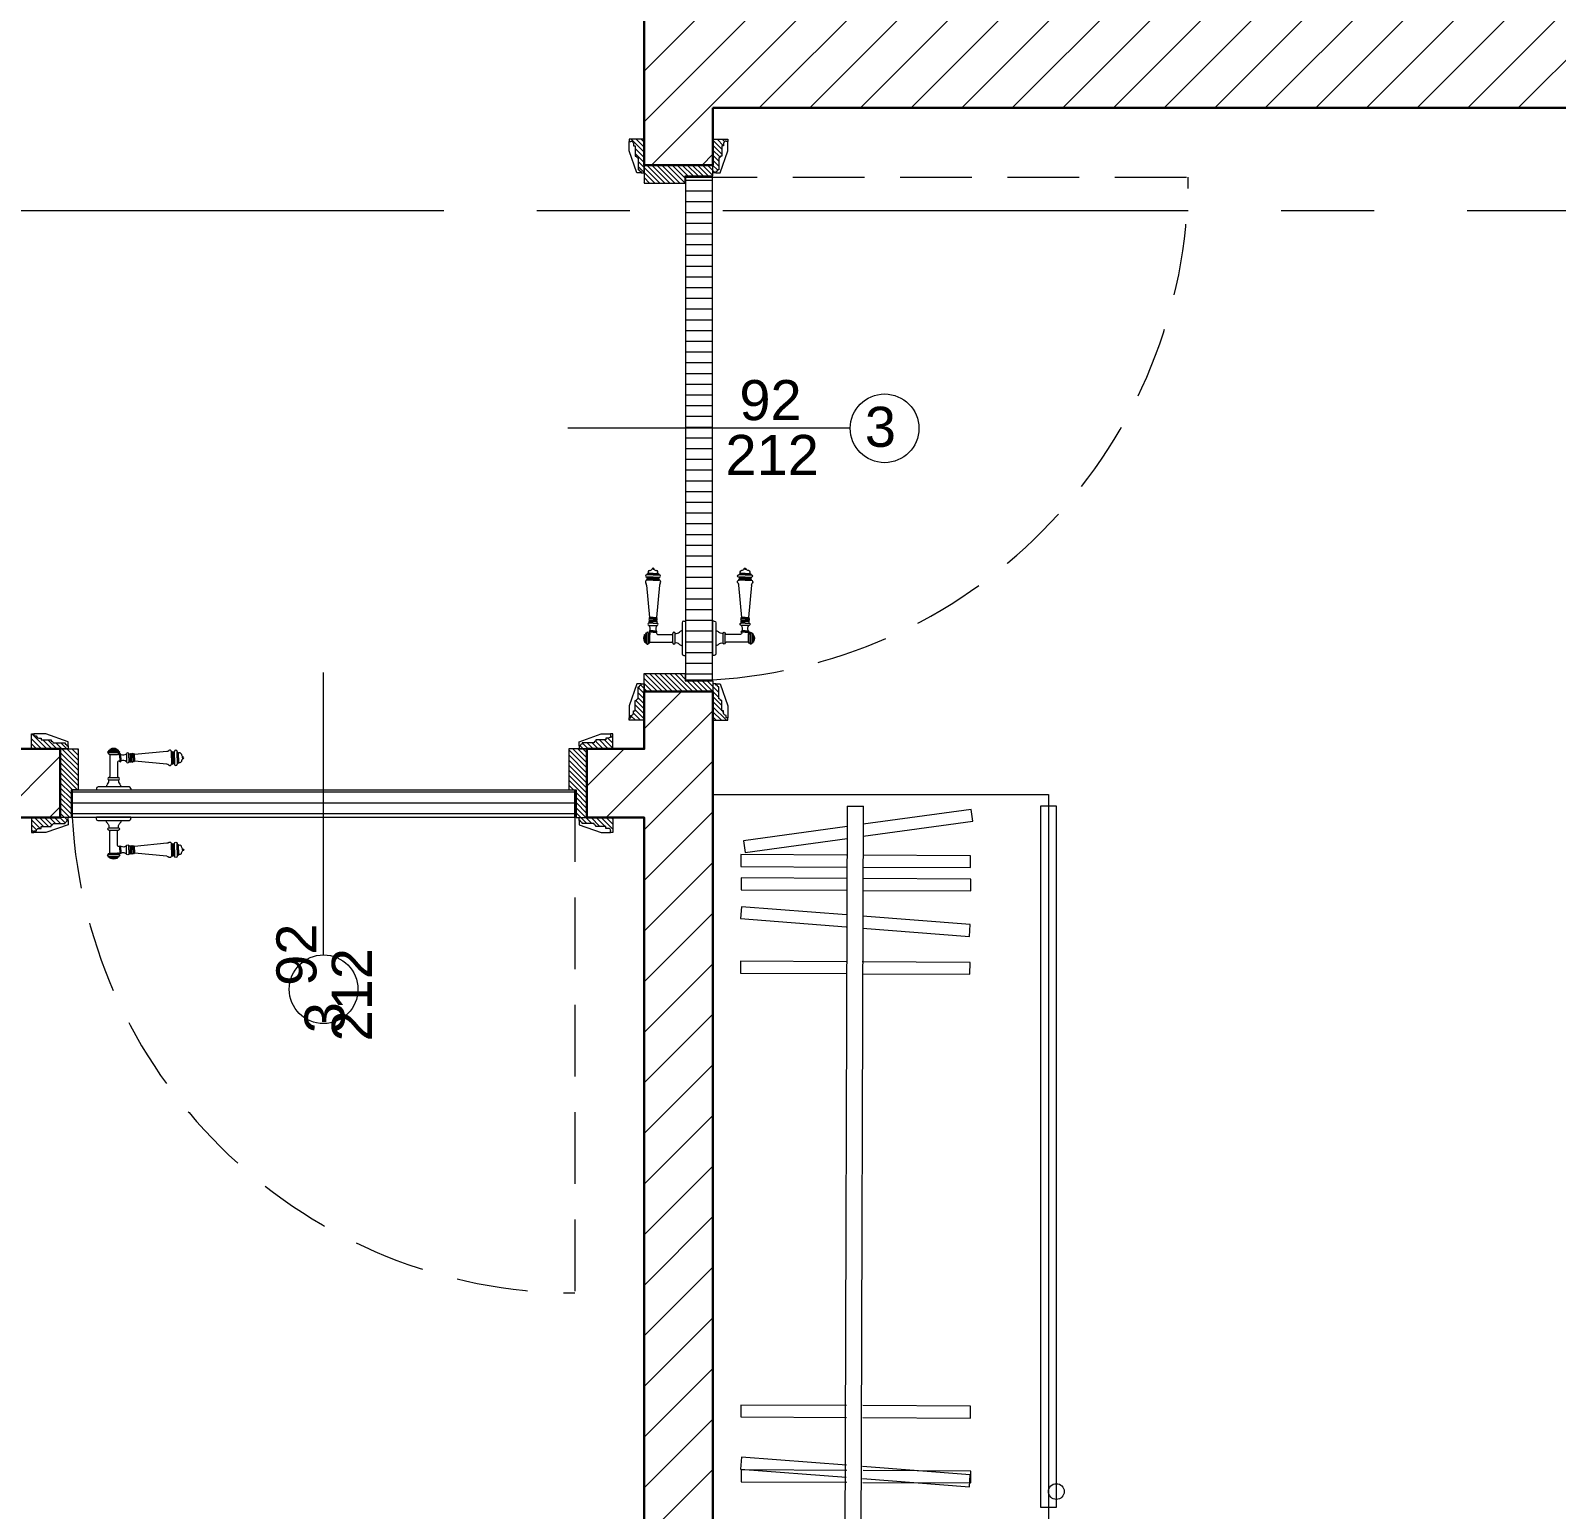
# Model space of a CAD drawing. Header units: centimetres. Extents: x 111832 to 117233, y -55119 to -48329.
# Drawn here: x 115387.2 to 115653.7, y -53049.2 to -52790.9 of the extents above; entities that cross this region are included whole.
import ezdxf

# ---------------------------------------------------------------- set-up
doc = ezdxf.new("R2010")
doc.units = ezdxf.units.CM
doc.header["$LTSCALE"] = 50
doc.header["$MEASUREMENT"] = 0
doc.linetypes.add('AXES', pattern=[2, 1.25, -0.25, 0.25, -0.25])
doc.linetypes.add('CACHE', pattern=[0.375, 0.25, -0.125])
doc.layers.get('0').update_dxf_attribs({"color": 8})
doc.layers.add('AXES', color=10, linetype='AXES')
for name, color, linetype, lineweight in [('door', 44, 'Continuous', 5), ('MACONNERIE COUPE', 7, 'Continuous', 30), ('MACONNERIE HACHURE', 253, 'Continuous', 13), ('mobilimi', 8, 'Continuous', 9)]:
    doc.layers.add(name, color=color, linetype=linetype, lineweight=lineweight)
doc.styles.add('GENERATED_STYLE_1', font='arial.ttf')
pattern_1 = [(180, (99656.4027, -48798.885), (-2e-15, -1.875), [])]
pattern_2 = [(315, (55608.9703, 144709.8301), (0.4419417382, 0.4419417382), [])]
pattern_3 = [(315, (55608.9703, 144709.8301), (0.4419417382, 0.4419417382), [])]

# ---------------------------------------------------------------- blocks, each defined once
blk = doc.blocks.new('A$C7560ca7f')
at = {"layer": 'AXES', "lineweight": 5, "ltscale": 1.3}
blk.add_line((3195, -1960), (-1985, -1960), dxfattribs=at)
blk = doc.blocks.new('door900')
at = {"color": 0}
for p, q in [((-9.3, 67.7), (9.3, 67.7)), ((9.3, 65.2), (-9.3, 65.2)), ((-6.8, 71.5), (-6.8, 70.2)), ((-5.5, 71.5), (-6.8, 71.5)), ((-6.8, 70.2), (6.8, 70.2)), ((-6.8, 62.7), (-6.8, 24)), ((-6.8, 62.7), (6.8, 62.7)), ((-5.5, 71.5), (5.5, 71.5)), ((5.5, 71.5), (6.8, 71.5)), ((6.8, 71.5), (6.8, 70.2)), ((8.7, 62.7), (6.8, 62.7)), ((10.5, 56.8), (10.5, 62.5)), ((10.5, 56.8), (10.5, 51.1)), ((12.7, 56.8), (12.7, 62.5)), ((12.7, 56.8), (12.7, 51.1)), ((22.5, 63.8), (22.5, 49.8)), ((26.5, 56.8), (26.5, 63.8)), ((26.5, 63.8), (29.1, 63.8)), ((26.5, 63.8), (29.1, 63.8)), ((26.5, 56.8), (26.5, 49.8)), ((29.1, 63.8), (29.1, 62.8)), ((29.1, 62.8), (29.1, 56.8)), ((29.1, 50.8), (29.1, 56.8)), ((31.1, 62.8), (31.1, 56.8)), ((31.1, 50.8), (31.1, 56.8)), ((34.1, 56.8), (34.1, 62.8)), ((34.1, 62.8), (34.1, 56.8)), ((34.1, 50.8), (34.1, 56.8)), ((34.1, 56.8), (34.1, 50.8)), ((92.8, 68.1), (36.2, 62.8)), ((36.2, 56.8), (36.2, 62.8)), ((36.2, 56.8), (36.2, 50.8)), ((101.2, 67.3), (103.2, 68)), ((101.2, 56.8), (101.2, 67.3)), ((101.2, 56.8), (101.2, 46.3)), ((103.2, 68), (103.2, 67.7)), ((103.2, 56.8), (103.2, 68)), ((103.2, 56.8), (103.2, 46.3)), ((106.5, 68), (105.5, 67.3)), ((105.5, 56.8), (105.5, 67.3)), ((105.5, 56.8), (105.5, 46.3)), ((106.5, 56.8), (106.5, 68)), ((106.5, 56.8), (106.5, 45.7)), ((110.7, 68), (111.8, 67.3)), ((110.7, 56.8), (110.7, 68)), ((110.7, 56.8), (110.7, 45.7)), ((111.8, 56.8), (111.8, 67.3)), ((111.8, 66.2), (113.3, 66.2)), ((111.8, 56.8), (111.8, 46.3)), ((113.3, 56.8), (113.3, 66.2)), ((113.3, 56.8), (113.3, 47.5)), ((120.5, 56.8), (120.5, 58.6)), ((120.5, 56.8), (120.5, 55)), ((6.8, 49.1), (6.8, 24)), ((8.7, 50.9), (8.7, 50.9)), ((26.5, 49.8), (29.1, 49.8)), ((26.5, 49.8), (29.1, 49.8)), ((29.1, 50.8), (29.1, 49.8)), ((29.1, 49.8), (29.1, 49.8)), ((92.8, 45.5), (36.2, 50.8)), ((101.2, 46.3), (103.2, 45.7)), ((103.2, 45.9), (103.2, 45.7)), ((106.5, 45.7), (105.5, 46.3)), ((110.7, 45.7), (111.8, 46.3)), ((111.8, 47.5), (113.3, 47.5)), ((-30, 3), (-30, 0)), ((30, 0), (-30, 0)), ((27, 6), (-27, 6)), ((-8.3, 22.3), (8.3, 22.3)), ((-8.3, 18.3), (8.3, 18.3)), ((30, 3), (30, 0))]:
    blk.add_line(p, q, dxfattribs=at)
for centre, radius, start, end in [((-9.3, 66.5), 1.25, 90, 270), ((-6.8, 67.7), 2.51, 90.115, 179.885), ((-6.8, 65.2), 2.51, 180.115, 269.885), ((0, 64), 9.29, 53.4104, 126.5896), ((6.8, 67.7), 2.51, 0.115, 89.885), ((6.8, 65.2), 2.51, 270.115, 359.885), ((8.6, 64.9), 2.15, 272.7029, 297.6142), ((9.3, 66.5), 1.25, 270, 90), ((10, 62.5), 0.561, 3.7097, 127.9634), ((11.6, 62.5), 1.1, 0.0106, 179.9894), ((16.7, 70.5), 8.83, 243.5466, 311.3694), ((24.5, 63.7), 2.01, 4.1469, 175.8531), ((30.1, 62.8), 1.03, 0, 180.0014), ((32.6, 62.8), 1.48, 0, 180), ((35.2, 62.8), 1.03, 0, 180), ((32.6, 62.8), 1.48, 1.563306237032948e-10, 2.08440831604393e-10), ((93.1, 72.5), 4.4, 266.3976, 315.6468), ((98.3, 67.4), 2.89, 358.3861, 135.6468), ((104.3, 67.6), 1.15, 170.914, 348.1019), ((108.6, 68), 2.1, 0, 180), ((115.5, 62.5), 2.84, 13.4568, 140.4953), ((127.9, 65.2), 9.88, 191.9991, 221.6757), ((127.9, 48.5), 9.88, 138.3243, 168.0009), ((120.5, 56.8), 1.79, 0, 90), ((120.5, 56.8), 1.79, 270, 0), ((8.7, 49), 1.91, 88.7426, 178.1515), ((8.6, 48.8), 2.15, 62.3858, 87.2971), ((10, 51.1), 0.561, 232.0366, 356.2903), ((11.6, 51.1), 1.1, 180.0106, 359.9894), ((16.7, 43.2), 8.83, 48.6306, 116.4534), ((24.5, 50), 2.01, 184.1469, 355.8531), ((30.1, 50.8), 1.03, 179.9972, 0), ((32.6, 50.8), 1.48, 180, 0), ((35.2, 50.8), 1.03, 180, 0), ((93.1, 41.1), 4.4, 44.3532, 93.6024), ((98.3, 46.2), 2.89, 224.3532, 1.6139), ((104.3, 46.1), 1.15, 11.8981, 189.086), ((108.6, 45.7), 2.1, 180, 0), ((115.5, 51.2), 2.84, 219.5047, 346.5432), ((-27, 3), 3, 90, 180), ((-6.8, 6), 6, 130.5908, 180), ((-16.6, 16.6), 8.41, 314.3689, 12.0705), ((-8.3, 20.3), 2, 90, 270), ((-8.5, 24), 1.71, 275.059, 359.7825), ((8.5, 24), 1.71, 180.2175, 264.941), ((16.6, 16.6), 8.41, 167.9295, 225.6311), ((8.3, 20.3), 2, 270, 90), ((6.8, 6), 6, 0, 49.4092), ((27, 3), 3, 0, 90)]:
    blk.add_arc(centre, radius, start, end, dxfattribs=at)

msp = doc.modelspace()

# ---------------------------------------------------------------- hatches: boundary and pattern name
at = {"layer": 'door'}
h = msp.add_hatch(dxfattribs=at)
h.set_pattern_fill('ANSI31', color=256, scale=5, angle=990)
h.set_pattern_definition(pattern_2)
edge = h.paths.add_edge_path()
edge.add_line((115492.48, -52810.61), (115492.48, -52811.03))
edge.add_line((115492.48, -52811.03), (115492.8, -52811.03))
edge.add_line((115492.8, -52811.03), (115492.8, -52812.79))
edge.add_line((115492.8, -52812.79), (115493.01, -52812.79))
edge.add_arc((115493.32, -52812.79), 0.314, 180, 270)
edge.add_line((115493.32, -52813.11), (115493.32, -52815.2))
edge.add_line((115493.32, -52815.2), (115493.53, -52815.2))
edge.add_arc((115493.84, -52815.2), 0.314, 180, 270)
edge.add_line((115493.84, -52815.51), (115493.84, -52815.72))
edge.add_line((115493.84, -52815.72), (115494.37, -52815.72))
edge.add_line((115494.37, -52815.72), (115494.37, -52809.86))
edge.add_line((115494.37, -52809.86), (115491.75, -52809.86))
edge.add_line((115491.75, -52809.86), (115491.75, -52810.27))
edge.add_line((115491.75, -52810.27), (115492.06, -52810.27))
edge.add_line((115492.06, -52810.27), (115492.06, -52810.19))
edge.add_arc((115492.06, -52810.61), 0.419, 0, 90, ccw=False)
h.paths.add_polyline_path([(115494.37, -52814.36), (115494.37, -52817.51), (115501.55, -52817.51), (115501.55, -52816.25), (115506.37, -52816.25), (115506.37, -52814.36)])
edge = h.paths.add_edge_path()
edge.add_line((115508.25, -52810.61), (115508.25, -52811.03))
edge.add_line((115508.25, -52811.03), (115507.94, -52811.03))
edge.add_line((115507.94, -52811.03), (115507.94, -52812.79))
edge.add_line((115507.94, -52812.79), (115507.73, -52812.79))
edge.add_arc((115507.41, -52812.79), 0.314, 270, 360, ccw=False)
edge.add_line((115507.41, -52813.11), (115507.41, -52815.2))
edge.add_line((115507.41, -52815.2), (115507.21, -52815.2))
edge.add_arc((115506.89, -52815.2), 0.314, -90, 0, ccw=False)
edge.add_line((115506.89, -52815.51), (115506.89, -52815.72))
edge.add_line((115506.89, -52815.72), (115506.37, -52815.72))
edge.add_line((115506.37, -52815.72), (115506.37, -52809.86))
edge.add_line((115506.37, -52809.86), (115508.99, -52809.86))
edge.add_line((115508.99, -52809.86), (115508.99, -52810.27))
edge.add_line((115508.99, -52810.27), (115508.67, -52810.27))
edge.add_line((115508.67, -52810.27), (115508.67, -52810.19))
edge.add_arc((115508.67, -52810.61), 0.419, 90, 180)
h = msp.add_hatch(dxfattribs=at)
h.set_pattern_fill('ANSI31', color=256, scale=15, angle=495)
h.set_pattern_definition(pattern_1)
h.paths.add_polyline_path([(115501.6, -52816.46), (115501.6, -52904.27), (115506.31, -52904.27), (115506.31, -52816.46)])
h = msp.add_hatch(dxfattribs=at)
h.set_pattern_fill('ANSI31', color=256, scale=5, angle=990)
h.set_pattern_definition(pattern_3)
h.paths.add_polyline_path([(115494.37, -52906.36), (115494.37, -52903.22), (115501.55, -52903.22), (115501.55, -52904.48), (115506.37, -52904.48), (115506.37, -52906.36)])
edge = h.paths.add_edge_path()
edge.add_line((115492.48, -52910.11), (115492.48, -52909.7))
edge.add_line((115492.48, -52909.7), (115492.8, -52909.7))
edge.add_line((115492.8, -52909.7), (115492.8, -52907.93))
edge.add_line((115492.8, -52907.93), (115493.01, -52907.93))
edge.add_arc((115493.32, -52907.93), 0.314, 90, 180, ccw=False)
edge.add_line((115493.32, -52907.62), (115493.32, -52905.52))
edge.add_line((115493.32, -52905.52), (115493.53, -52905.52))
edge.add_arc((115493.84, -52905.52), 0.314, 90, 180, ccw=False)
edge.add_line((115493.84, -52905.21), (115493.84, -52905))
edge.add_line((115493.84, -52905), (115494.37, -52905))
edge.add_line((115494.37, -52905), (115494.37, -52911.36))
edge.add_line((115494.37, -52911.36), (115491.75, -52911.36))
edge.add_line((115491.75, -52911.36), (115491.75, -52910.95))
edge.add_line((115491.75, -52910.95), (115492.06, -52910.95))
edge.add_line((115492.06, -52910.95), (115492.06, -52910.53))
edge.add_arc((115492.06, -52910.11), 0.419, 270, 360)
edge = h.paths.add_edge_path()
edge.add_line((115508.25, -52910.11), (115508.25, -52909.7))
edge.add_line((115508.25, -52909.7), (115507.94, -52909.7))
edge.add_line((115507.94, -52909.7), (115507.94, -52907.93))
edge.add_line((115507.94, -52907.93), (115507.73, -52907.93))
edge.add_arc((115507.41, -52907.93), 0.314, 360, 450)
edge.add_line((115507.41, -52907.62), (115507.41, -52905.52))
edge.add_line((115507.41, -52905.52), (115507.21, -52905.52))
edge.add_arc((115506.89, -52905.52), 0.314, 360, 450)
edge.add_line((115506.89, -52905.21), (115506.89, -52905))
edge.add_line((115506.89, -52905), (115506.37, -52905))
edge.add_line((115506.37, -52905), (115506.37, -52911.36))
edge.add_line((115506.37, -52911.36), (115508.99, -52911.36))
edge.add_line((115508.99, -52911.36), (115508.99, -52910.95))
edge.add_line((115508.99, -52910.95), (115508.67, -52910.95))
edge.add_line((115508.67, -52910.95), (115508.67, -52910.53))
edge.add_arc((115508.67, -52910.11), 0.419, 180, 270, ccw=False)
h = msp.add_hatch(dxfattribs=at)
h.set_pattern_fill('ANSI31', color=256, scale=5, angle=990)
h.set_pattern_definition(pattern_3)
h.paths.add_polyline_path([(115392.37, -52916.36), (115395.51, -52916.36), (115395.51, -52923.54), (115394.25, -52923.54), (115394.25, -52928.36), (115392.37, -52928.36)])
edge = h.paths.add_edge_path()
edge.add_line((115388.61, -52914.48), (115389.03, -52914.48))
edge.add_line((115389.03, -52914.48), (115389.03, -52914.79))
edge.add_line((115389.03, -52914.79), (115390.8, -52914.79))
edge.add_line((115390.8, -52914.79), (115390.8, -52915))
edge.add_arc((115390.8, -52915.31), 0.314, 0, 90, ccw=False)
edge.add_line((115391.11, -52915.31), (115393.21, -52915.31))
edge.add_line((115393.21, -52915.31), (115393.21, -52915.52))
edge.add_arc((115393.21, -52915.84), 0.314, 0, 90, ccw=False)
edge.add_line((115393.52, -52915.84), (115393.73, -52915.84))
edge.add_line((115393.73, -52915.84), (115393.73, -52916.36))
edge.add_line((115393.73, -52916.36), (115387.37, -52916.36))
edge.add_line((115387.37, -52916.36), (115387.37, -52913.74))
edge.add_line((115387.37, -52913.74), (115387.78, -52913.74))
edge.add_line((115387.78, -52913.74), (115387.78, -52914.06))
edge.add_line((115387.78, -52914.06), (115388.2, -52914.06))
edge.add_arc((115388.61, -52914.06), 0.419, 180, 270)
edge = h.paths.add_edge_path()
edge.add_line((115388.61, -52930.25), (115389.03, -52930.25))
edge.add_line((115389.03, -52930.25), (115389.03, -52929.93))
edge.add_line((115389.03, -52929.93), (115390.8, -52929.93))
edge.add_line((115390.8, -52929.93), (115390.8, -52929.72))
edge.add_arc((115390.8, -52929.41), 0.314, 270, 360)
edge.add_line((115391.11, -52929.41), (115393.21, -52929.41))
edge.add_line((115393.21, -52929.41), (115393.21, -52929.2))
edge.add_arc((115393.21, -52928.89), 0.314, 270, 360)
edge.add_line((115393.52, -52928.89), (115393.73, -52928.89))
edge.add_line((115393.73, -52928.89), (115393.73, -52928.36))
edge.add_line((115393.73, -52928.36), (115387.37, -52928.36))
edge.add_line((115387.37, -52928.36), (115387.37, -52930.98))
edge.add_line((115387.37, -52930.98), (115387.78, -52930.98))
edge.add_line((115387.78, -52930.98), (115387.78, -52930.67))
edge.add_line((115387.78, -52930.67), (115388.2, -52930.67))
edge.add_arc((115388.61, -52930.67), 0.419, 90, 180, ccw=False)
h = msp.add_hatch(dxfattribs=at)
h.set_pattern_fill('ANSI31', color=256, scale=5, angle=990)
h.set_pattern_definition(pattern_2)
edge = h.paths.add_edge_path()
edge.add_line((115488.12, -52914.48), (115487.7, -52914.48))
edge.add_line((115487.7, -52914.48), (115487.7, -52914.79))
edge.add_line((115487.7, -52914.79), (115485.94, -52914.79))
edge.add_line((115485.94, -52914.79), (115485.94, -52915))
edge.add_arc((115485.94, -52915.31), 0.314, 90, 180)
edge.add_line((115485.62, -52915.31), (115483.53, -52915.31))
edge.add_line((115483.53, -52915.31), (115483.53, -52915.52))
edge.add_arc((115483.53, -52915.84), 0.314, 90, 180)
edge.add_line((115483.21, -52915.84), (115483.01, -52915.84))
edge.add_line((115483.01, -52915.84), (115483.01, -52916.36))
edge.add_line((115483.01, -52916.36), (115488.87, -52916.36))
edge.add_line((115488.87, -52916.36), (115488.87, -52913.74))
edge.add_line((115488.87, -52913.74), (115488.46, -52913.74))
edge.add_line((115488.46, -52913.74), (115488.46, -52914.06))
edge.add_line((115488.46, -52914.06), (115488.54, -52914.06))
edge.add_arc((115488.12, -52914.06), 0.419, -90, 0, ccw=False)
h.paths.add_polyline_path([(115484.37, -52916.36), (115481.22, -52916.36), (115481.22, -52923.54), (115482.48, -52923.54), (115482.48, -52928.36), (115484.37, -52928.36)])
edge = h.paths.add_edge_path()
edge.add_line((115488.12, -52930.25), (115487.7, -52930.25))
edge.add_line((115487.7, -52930.25), (115487.7, -52929.93))
edge.add_line((115487.7, -52929.93), (115485.94, -52929.93))
edge.add_line((115485.94, -52929.93), (115485.94, -52929.72))
edge.add_arc((115485.94, -52929.41), 0.314, 180, 270, ccw=False)
edge.add_line((115485.62, -52929.41), (115483.53, -52929.41))
edge.add_line((115483.53, -52929.41), (115483.53, -52929.2))
edge.add_arc((115483.53, -52928.89), 0.314, -180, -90, ccw=False)
edge.add_line((115483.21, -52928.89), (115483.01, -52928.89))
edge.add_line((115483.01, -52928.89), (115483.01, -52928.36))
edge.add_line((115483.01, -52928.36), (115488.87, -52928.36))
edge.add_line((115488.87, -52928.36), (115488.87, -52930.98))
edge.add_line((115488.87, -52930.98), (115488.46, -52930.98))
edge.add_line((115488.46, -52930.98), (115488.46, -52930.67))
edge.add_line((115488.46, -52930.67), (115488.54, -52930.67))
edge.add_arc((115488.12, -52930.67), 0.419, 0, 90)
h = msp.add_hatch(dxfattribs=at)
h.set_pattern_fill('ANSI31', color=256, scale=15, angle=495)
h.set_pattern_definition(pattern_1)
h.paths.add_polyline_path([(115482.27, -52923.6), (115394.46, -52923.6), (115394.46, -52928.31), (115482.27, -52928.31)])
at = {"layer": 'MACONNERIE HACHURE'}
h = msp.add_hatch(dxfattribs=at)
h.set_pattern_fill('ANSI31', color=256, scale=50, style=0)
h.set_pattern_definition([(45, (923.721, 14234.1016), (-4.41941738, 4.41941738), [])])
h.paths.add_polyline_path([(114499.37, -53137.36), (114499.37, -53147.36), (114399.37, -53147.36), (114399.37, -53097.36), (114499.37, -53097.36), (114499.37, -53107.36), (114414.37, -53107.36), (114414.37, -53137.36)])
h.paths.add_polyline_path([(115954.37, -52057.36), (116034.37, -52057.36), (116034.37, -52082.36), (115954.37, -52082.36)])
h.paths.add_polyline_path([(113964.37, -52057.36), (113884.37, -52057.36), (113884.37, -52082.36), (113964.37, -52082.36)])
h.paths.add_polyline_path([(113884.37, -52082.36), (113859.37, -52082.36), (113859.37, -52130.36), (113884.37, -52130.36)])
h.paths.add_polyline_path([(113989.37, -52154.25), (113964.37, -52154.25), (113964.37, -52147.36), (113989.37, -52147.36)])
h.paths.add_polyline_path([(115954.37, -52154.25), (115929.37, -52154.25), (115929.37, -52147.36), (115954.37, -52147.36)])
h.paths.add_polyline_path([(114926.37, -53272.36), (114926.37, -53387.36), (114992.37, -53387.36), (114992.37, -53272.36), (114972.37, -53272.36), (114972.37, -53367.36), (114946.37, -53367.36), (114946.37, -53272.36)])
h.paths.add_polyline_path([(115224.37, -53762.36), (115294.37, -53762.36), (115294.37, -53622.36), (115269.37, -53622.36), (115269.37, -53737.36), (115224.37, -53737.36)])
h.paths.add_polyline_path([(114694.37, -53762.36), (114624.37, -53762.36), (114624.37, -53622.36), (114649.37, -53622.36), (114649.37, -53737.36), (114694.37, -53737.36)])
h.paths.add_polyline_path([(114224.37, -53134.36), (114329.37, -53134.36), (114329.37, -53109.36), (114224.37, -53109.36)])
h.paths.add_polyline_path([(115694.37, -53134.36), (115589.37, -53134.36), (115589.37, -53109.36), (115694.37, -53109.36)])
h.paths.add_polyline_path([(113964.37, -52902.25), (113989.37, -52902.25), (113989.37, -52887.36), (113964.37, -52887.36)])
h.paths.add_polyline_path([(116034.37, -53342.47), (116059.37, -53342.47), (116059.37, -53397.36), (116034.37, -53397.36)])
h.paths.add_polyline_path([(116034.37, -53087.36), (116059.37, -53087.36), (116059.37, -53157.36), (116034.37, -53157.36)])
h.paths.add_polyline_path([(116034.37, -52902.25), (116059.37, -52902.25), (116059.37, -52747.36), (116034.37, -52747.36)])
h.paths.add_polyline_path([(116034.37, -52502.36), (116059.37, -52502.36), (116059.37, -52542.36), (116034.37, -52542.36)])
h.paths.add_polyline_path([(113884.37, -53342.47), (113859.37, -53342.47), (113859.37, -53397.36), (113884.37, -53397.36)])
h.paths.add_polyline_path([(113884.37, -53087.36), (113859.37, -53087.36), (113859.37, -53157.36), (113884.37, -53157.36)])
h.paths.add_polyline_path([(113884.37, -52902.25), (113859.37, -52902.25), (113859.37, -52747.36), (113884.37, -52747.36)])
h.paths.add_polyline_path([(113884.37, -52494.36), (113859.37, -52494.36), (113859.37, -52542.36), (113884.37, -52542.36)])
h.paths.add_polyline_path([(115929.37, -52507.36), (115764.37, -52507.36), (115764.37, -52482.36), (115929.37, -52482.36)])
h.paths.add_polyline_path([(115704.37, -52507.36), (115701.34, -52507.36), (115701.34, -52482.36), (115704.37, -52482.36)])
h.paths.add_polyline_path([(115606.34, -52507.36), (115579.37, -52507.36), (115579.37, -52482.36), (115606.34, -52482.36)])
h.paths.add_polyline_path([(114214.37, -52507.36), (114217.4, -52507.36), (114217.4, -52482.36), (114214.37, -52482.36)])
h.paths.add_polyline_path([(114312.4, -52507.36), (114339.37, -52507.36), (114339.37, -52482.36), (114312.4, -52482.36)])
h.paths.add_polyline_path([(114679.37, -53134.36), (114694.37, -53134.36), (114694.37, -53109.36), (114679.37, -53109.36)])
h.paths.add_polyline_path([(115954.37, -52902.25), (115929.37, -52902.25), (115929.37, -52887.36), (115954.37, -52887.36)])
h.paths.add_polyline_path([(115494.37, -52677.36), (115506.37, -52677.36), (115506.37, -52507.29), (115519.37, -52507.36), (115519.37, -52482.36), (115494.37, -52482.36), (115494.37, -52590.36), (115484.37, -52590.36), (115484.37, -52602.36), (115494.37, -52602.36)])
h.paths.add_polyline_path([(115506.37, -52804.36), (115506.37, -52814.36), (115494.37, -52814.36), (115494.37, -52769.36), (115506.37, -52769.36), (115506.37, -52779.36), (115929.37, -52779.36), (115929.37, -52804.36)])
h.paths.add_polyline_path([(115239.37, -53134.36), (115224.37, -53134.36), (115224.37, -53109.36), (115239.37, -53109.36)])
h.paths.add_polyline_path([(115392.37, -52928.36), (115370.37, -52928.36), (115370.37, -52819.36), (115224.37, -52819.36), (115224.37, -52807.36), (115382.37, -52807.36), (115382.37, -52916.36), (115392.37, -52916.36)])
h.paths.add_polyline_path([(115506.37, -52906.36), (115494.37, -52906.36), (115494.37, -52916.36), (115484.37, -52916.36), (115484.37, -52928.36), (115494.37, -52928.36), (115494.37, -53097.36), (115418.97, -53097.36), (115418.97, -53107.36), (115504.37, -53107.36), (115504.37, -53137.36), (115418.97, -53137.36), (115418.97, -53147.36), (115519.37, -53147.36), (115519.37, -53107.36), (115506.37, -53107.36)])
h.paths.add_polyline_path([(115224.37, -52602.36), (115224.37, -52697.36), (115189.37, -52697.36), (115189.37, -52541.36), (115119.37, -52541.36), (115119.37, -52529.36), (115224.37, -52529.36), (115224.37, -52590.36), (115234.37, -52590.36), (115234.37, -52602.36)])
h.paths.add_polyline_path([(114229.37, -52082.36), (113989.37, -52082.36), (113989.37, -52057.36), (114229.37, -52057.36)])
h.paths.add_polyline_path([(114564.37, -52357.36), (114564.37, -52382.36), (114564.37, -52382.36), (114564.37, -52422.36), (114576.37, -52422.36), (114576.37, -52412.36), (114586.37, -52412.36), (114586.37, -52400.36), (114576.37, -52400.36), (114576.37, -52252.36), (114799.37, -52252.36), (114799.37, -52232.36), (114576.37, -52232.36), (114576.37, -52224.36), (114564.37, -52224.36)])
h.paths.add_polyline_path([(113989.37, -53082.36), (113964.37, -53082.36), (113964.37, -53062.36), (113989.37, -53062.36)])
h.paths.add_polyline_path([(115372.37, -52308.36), (115119.37, -52308.36), (115119.37, -52288.36), (115372.37, -52288.36), (115372.37, -52278.36), (115384.37, -52278.36), (115384.37, -52590.36), (115392.37, -52590.36), (115392.37, -52602.36), (115316.37, -52602.36), (115316.37, -52590.36), (115372.37, -52590.36)])
h.paths.add_polyline_path([(115229.37, -52082.36), (115372.37, -52082.36), (115372.37, -52196.36), (115384.37, -52196.36), (115384.37, -52082.36), (115409.37, -52082.36), (115409.37, -52057.36), (115229.37, -52057.36)])
h.paths.add_polyline_path([(115146.03, -52902.36), (115189.37, -52902.36), (115189.37, -52942.36), (115146.03, -52942.36)])
h.paths.add_polyline_path([(114979.37, -52902.36), (115019.37, -52902.36), (115019.37, -52942.36), (114979.37, -52942.36)])
h.paths.add_polyline_path([(114772.7, -52902.36), (114729.37, -52902.36), (114729.37, -52942.36), (114772.7, -52942.36)])
h.paths.add_polyline_path([(114939.37, -52902.36), (114899.37, -52902.36), (114899.37, -52942.36), (114939.37, -52942.36)])
h.paths.add_polyline_path([(115094.37, -52082.36), (115074.37, -52082.36), (115074.37, -52057.36), (115094.37, -52057.36)])
h.paths.add_polyline_path([(114706.37, -52529.36), (114706.37, -52400.36), (114668.37, -52400.36), (114668.37, -52412.36), (114694.37, -52412.36), (114694.37, -52560.23), (114576.37, -52560.23), (114576.37, -52504.36), (114564.37, -52504.36), (114564.37, -52572.36), (114694.37, -52572.23), (114694.37, -52697.36), (114729.37, -52697.36), (114729.37, -52541.36), (114799.37, -52541.36), (114799.37, -52529.36)])
h.paths.add_polyline_path([(115929.37, -52082.36), (115869.37, -52082.36), (115869.37, -52057.36), (115929.37, -52057.36)])
h.paths.add_polyline_path([(114974.37, -52082.36), (114824.37, -52082.36), (114824.37, -52057.36), (114974.37, -52057.36)])
h.paths.add_polyline_path([(114689.37, -52082.36), (114576.37, -52082.36), (114576.37, -52142.36), (114564.37, -52142.36), (114564.37, -52082.36), (114329.37, -52082.36), (114329.37, -52057.36), (114689.37, -52057.36)])
h.paths.add_polyline_path([(115094.37, -52562.36), (115094.37, -52612.36), (115009.37, -52612.36), (115009.37, -52632.36), (115119.37, -52632.36), (115119.37, -52562.36)])
h.paths.add_polyline_path([(114909.37, -52632.36), (114799.37, -52632.36), (114799.37, -52562.36), (114824.37, -52562.36), (114824.37, -52612.36), (114909.37, -52612.36)])

# ---------------------------------------------------------------- linework, layer by layer
at = {"layer": 'door', "linetype": 'CACHE'}
for p, q in [((115501.6, -52816.46), (115589.41, -52816.46)), ((115482.27, -52923.6), (115482.27, -53011.41))]:
    msp.add_line(p, q, dxfattribs=at)
at = {"layer": 'door'}
for p, q in [((115530.36, -52860.36), (115481.04, -52860.36)), ((115438.37, -52952.36), (115438.37, -52903.04))]:
    msp.add_line(p, q, dxfattribs=at)
for points in [[(115492.48, -52810.61), (115492.48, -52811.03), (115492.8, -52811.03), (115492.8, -52812.79), (115493.01, -52812.79, 0.414214), (115493.32, -52813.11), (115493.32, -52815.2), (115493.53, -52815.2, 0.414214), (115493.84, -52815.51), (115493.84, -52815.72), (115494.37, -52815.72), (115494.37, -52809.86), (115491.75, -52809.86), (115491.75, -52810.27), (115492.06, -52810.27), (115492.06, -52810.19, -0.414214), (115492.48, -52810.61)], [(115508.25, -52810.61), (115508.25, -52811.03), (115507.94, -52811.03), (115507.94, -52812.79), (115507.73, -52812.79, -0.414214), (115507.41, -52813.11), (115507.41, -52815.2), (115507.21, -52815.2, -0.414214), (115506.89, -52815.51), (115506.89, -52815.72), (115506.37, -52815.72), (115506.37, -52809.86), (115508.99, -52809.86), (115508.99, -52810.27), (115508.67, -52810.27), (115508.67, -52810.19, 0.414214), (115508.25, -52810.61)], [(115492.48, -52910.11), (115492.48, -52909.7), (115492.8, -52909.7), (115492.8, -52907.93), (115493.01, -52907.93, -0.414214), (115493.32, -52907.62), (115493.32, -52905.52), (115493.53, -52905.52, -0.414214), (115493.84, -52905.21), (115493.84, -52905), (115494.37, -52905), (115494.37, -52911.36), (115491.75, -52911.36), (115491.75, -52910.95), (115492.06, -52910.95), (115492.06, -52910.53, 0.414214), (115492.48, -52910.11)], [(115508.25, -52910.11), (115508.25, -52909.7), (115507.94, -52909.7), (115507.94, -52907.93), (115507.73, -52907.93, 0.414214), (115507.41, -52907.62), (115507.41, -52905.52), (115507.21, -52905.52, 0.414214), (115506.89, -52905.21), (115506.89, -52905), (115506.37, -52905), (115506.37, -52911.36), (115508.99, -52911.36), (115508.99, -52910.95), (115508.67, -52910.95), (115508.67, -52910.53, -0.414214), (115508.25, -52910.11)], [(115388.61, -52914.48), (115389.03, -52914.48), (115389.03, -52914.79), (115390.8, -52914.79), (115390.8, -52915, -0.414214), (115391.11, -52915.31), (115393.21, -52915.31), (115393.21, -52915.52, -0.414214), (115393.52, -52915.84), (115393.73, -52915.84), (115393.73, -52916.36), (115387.37, -52916.36), (115387.37, -52913.74), (115387.78, -52913.74), (115387.78, -52914.06), (115388.2, -52914.06, 0.414214), (115388.61, -52914.48)], [(115488.12, -52914.48), (115487.7, -52914.48), (115487.7, -52914.79), (115485.94, -52914.79), (115485.94, -52915, 0.414214), (115485.62, -52915.31), (115483.53, -52915.31), (115483.53, -52915.52, 0.414214), (115483.21, -52915.84), (115483.01, -52915.84), (115483.01, -52916.36), (115488.87, -52916.36), (115488.87, -52913.74), (115488.46, -52913.74), (115488.46, -52914.06), (115488.54, -52914.06, -0.414214), (115488.12, -52914.48)], [(115388.61, -52930.25), (115389.03, -52930.25), (115389.03, -52929.93), (115390.8, -52929.93), (115390.8, -52929.72, 0.414214), (115391.11, -52929.41), (115393.21, -52929.41), (115393.21, -52929.2, 0.414214), (115393.52, -52928.89), (115393.73, -52928.89), (115393.73, -52928.36), (115387.37, -52928.36), (115387.37, -52930.98), (115387.78, -52930.98), (115387.78, -52930.67), (115388.2, -52930.67, -0.414214), (115388.61, -52930.25)], [(115488.12, -52930.25), (115487.7, -52930.25), (115487.7, -52929.93), (115485.94, -52929.93), (115485.94, -52929.72, -0.414214), (115485.62, -52929.41), (115483.53, -52929.41), (115483.53, -52929.2, -0.414214), (115483.21, -52928.89), (115483.01, -52928.89), (115483.01, -52928.36), (115488.87, -52928.36), (115488.87, -52930.98), (115488.46, -52930.98), (115488.46, -52930.67), (115488.54, -52930.67, 0.414214), (115488.12, -52930.25)]]:
    msp.add_lwpolyline(points, format="xyb", dxfattribs=at)
for points in [[(115493.84, -52815.72), (115493.11, -52815.72), (115491.75, -52811.87), (115491.75, -52810.27)], [(115506.89, -52815.72), (115507.62, -52815.72), (115508.99, -52811.87), (115508.99, -52810.27)], [(115494.37, -52814.36), (115494.37, -52817.51), (115501.55, -52817.51), (115501.55, -52816.25), (115506.37, -52816.25), (115506.37, -52814.36), (115494.37, -52814.36)], [(115501.6, -52816.46), (115501.6, -52904.27), (115506.31, -52904.27), (115506.31, -52816.46), (115501.6, -52816.46)], [(115493.84, -52905), (115493.11, -52905), (115491.75, -52908.86), (115491.75, -52910.95)], [(115494.37, -52906.36), (115494.37, -52903.22), (115501.55, -52903.22), (115501.55, -52904.48), (115506.37, -52904.48), (115506.37, -52906.36), (115494.37, -52906.36)], [(115506.89, -52905), (115507.62, -52905), (115508.99, -52908.86), (115508.99, -52910.95)], [(115393.73, -52915.84), (115393.73, -52915.11), (115389.87, -52913.74), (115387.78, -52913.74)], [(115483.01, -52915.84), (115483.01, -52915.11), (115486.86, -52913.74), (115488.46, -52913.74)], [(115392.37, -52916.36), (115395.51, -52916.36), (115395.51, -52923.54), (115394.25, -52923.54), (115394.25, -52928.36), (115392.37, -52928.36), (115392.37, -52916.36)], [(115484.37, -52916.36), (115481.22, -52916.36), (115481.22, -52923.54), (115482.48, -52923.54), (115482.48, -52928.36), (115484.37, -52928.36), (115484.37, -52916.36)], [(115482.27, -52923.6), (115394.46, -52923.6), (115394.46, -52928.31), (115482.27, -52928.31), (115482.27, -52923.6)], [(115393.73, -52928.89), (115393.73, -52929.62), (115389.87, -52930.98), (115387.78, -52930.98)], [(115483.01, -52928.89), (115483.01, -52929.62), (115486.86, -52930.98), (115488.46, -52930.98)]]:
    msp.add_lwpolyline(points, dxfattribs=at)
for centre in [(115536.36, -52860.36), (115438.37, -52958.36)]:
    msp.add_circle(centre, 6, dxfattribs=at)
at = {"layer": 'door', "linetype": 'CACHE'}
for centre, start, end in [((115501.37, -52816.37), 273.2184, 359.9417), ((115482.36, -52923.37), 183.2184, 269.9417)]:
    msp.add_arc(centre, 88.04, start, end, dxfattribs=at)
at = {"layer": 'MACONNERIE COUPE'}
for points in [[(115506.37, -52804.36), (115506.37, -52814.36), (115494.37, -52814.36), (115494.37, -52769.36), (115506.37, -52769.36), (115506.37, -52779.36), (115929.37, -52779.36), (115929.37, -52804.36)], [(115392.37, -52928.36), (115370.37, -52928.36), (115370.37, -52819.36), (115224.37, -52819.36), (115224.37, -52807.36), (115382.37, -52807.36), (115382.37, -52916.36), (115392.37, -52916.36)], [(115506.37, -52906.36), (115494.37, -52906.36), (115494.37, -52916.36), (115484.37, -52916.36), (115484.37, -52928.36), (115494.37, -52928.36), (115494.37, -53097.36), (115418.97, -53097.36), (115418.97, -53107.36), (115504.37, -53107.36), (115504.37, -53137.36), (115418.97, -53137.36), (115418.97, -53147.36), (115519.37, -53147.36), (115519.37, -53107.36), (115506.37, -53107.36)]]:
    msp.add_lwpolyline(points, close=True, dxfattribs=at)
at = {"layer": 'mobilimi'}
for p, q in [((115529.81, -52926.38), (115529.3, -53107.22)), ((115532.12, -53107.22), (115532.68, -52926.38)), ((115532.68, -52929.49), (115532.68, -52929.48))]:
    msp.add_line(p, q, dxfattribs=at)
for points in [[(115564.99, -52924.36), (115564.99, -53109.36), (115506.37, -53109.36), (115506.37, -52924.36)], [(115563.62, -52926.38), (115563.62, -53048.86), (115566.37, -53048.86), (115566.37, -52926.38)]]:
    msp.add_lwpolyline(points, close=True, dxfattribs=at)
for points in [[(115529.81, -52926.38), (115532.68, -52926.38)], [(115532.64, -52931.62), (115551.76, -52928.99), (115551.48, -52926.93), (115532.65, -52929.53)], [(115529.83, -52929.92), (115511.74, -52932.41), (115512.03, -52934.47)], [(115512.03, -52934.47), (115529.82, -52932.01)], [(115529.74, -52934.92), (115511.27, -52934.83), (115511.26, -52936.91)], [(115532.55, -52937.01), (115551.37, -52937.1), (115551.38, -52935.03), (115532.56, -52934.94)], [(115511.26, -52936.91), (115529.73, -52937)], [(115529.78, -52938.99), (115511.31, -52938.9), (115511.3, -52940.98)], [(115532.59, -52941.08), (115551.41, -52941.17), (115551.42, -52939.1), (115532.6, -52939.01)], [(115511.3, -52940.98), (115529.77, -52941.07)], [(115529.69, -52945.37), (115511.35, -52943.95), (115511.19, -52946.02)], [(115532.5, -52947.67), (115551.18, -52949.11), (115551.34, -52947.04), (115532.51, -52945.59)], [(115511.19, -52946.02), (115529.68, -52947.45)], [(115529.65, -52953.55), (115511.18, -52953.46), (115511.17, -52955.54)], [(115532.46, -52955.64), (115551.28, -52955.74), (115551.29, -52953.66), (115532.47, -52953.57)], [(115511.17, -52955.54), (115529.64, -52955.63)], [(115529.74, -53031.08), (115511.27, -53030.99), (115511.26, -53033.06)], [(115511.26, -53033.06), (115529.73, -53033.15)], [(115532.55, -53033.16), (115551.37, -53033.26), (115551.38, -53031.18), (115532.56, -53031.09)], [(115529.69, -53041.52), (115511.35, -53040.1), (115511.19, -53042.17)], [(115511.19, -53042.17), (115529.68, -53043.6)], [(115529.78, -53042.41), (115511.31, -53042.32), (115511.3, -53044.4)], [(115532.5, -53043.82), (115551.18, -53045.26), (115551.34, -53043.19), (115532.51, -53041.74)], [(115532.59, -53044.5), (115551.41, -53044.59), (115551.42, -53042.52), (115532.6, -53042.43)], [(115511.3, -53044.4), (115529.77, -53044.49)]]:
    msp.add_lwpolyline(points, dxfattribs=at)
msp.add_circle((115566.37, -53046.11), 1.38, dxfattribs=at)

# ---------------------------------------------------------------- block references
at = {"layer": 'door', "yscale": 0.1, "zscale": 0.1}
for p, xscale, rotation in [((115501.6, -52897.03), 0.1, 90), ((115506.31, -52897.03), -0.1, 270), ((115401.7, -52928.31), -0.1, 180)]:
    msp.add_blockref('door900', p, dxfattribs=dict(at, xscale=xscale, rotation=rotation))
at = {"layer": 'door', "xscale": 0.1, "yscale": 0.1, "zscale": 0.1}
msp.add_blockref('door900', (115401.7, -52923.6), dxfattribs=at)
at = {"layer": 'MACONNERIE COUPE', "lineweight": 5, "ltscale": 0.5}
msp.add_blockref('A$C7560ca7f', (113954.37, -50862.36), dxfattribs=at)

# ---------------------------------------------------------------- texts
at = {"layer": 'door', "char_height": 7, "style": 'GENERATED_STYLE_1'}
for s, insert, attachment_point in [('\\A1;\\pt0;92', (115511, -52851.93), 1), ('\\A1;\\pt0;3', (115532.92, -52863.69), 7), ('\\A1;\\pt0;212', (115508.57, -52861.51), 1)]:
    msp.add_mtext(s, dxfattribs=dict(at, insert=insert, attachment_point=attachment_point))
at = {"layer": 'door', "char_height": 7, "rotation": 90, "style": 'GENERATED_STYLE_1'}
for s, insert, attachment_point in [('\\A1;\\pt0;92', (115437.22, -52946.89), 9), ('\\A1;\\pt0;212', (115446.8, -52951.16), 9), ('\\A1;\\pt0;3', (115435.04, -52960.61), 3)]:
    msp.add_mtext(s, dxfattribs=dict(at, insert=insert, attachment_point=attachment_point))

doc.saveas('drawing.dxf')
